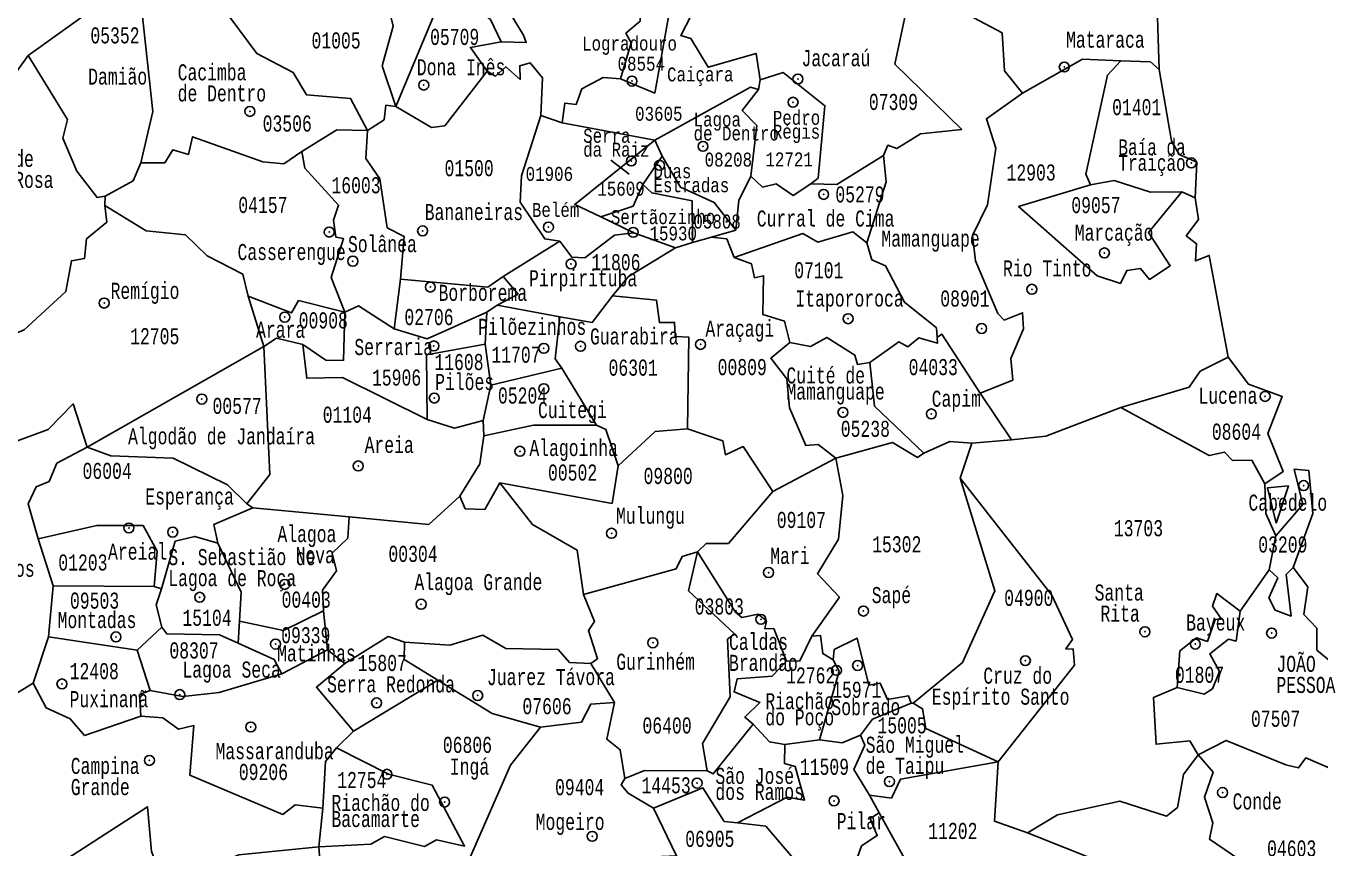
# Model space of a CAD drawing. Header units: millimetres. Extents: x 9851 to 10267, y 23387 to 23778.
# Drawn here: x 10230.82 to 10242.56, y 23651.69 to 23659.15 of the extents above; entities that cross this region are included whole.
import ezdxf
from ezdxf.enums import TextEntityAlignment as Align

# ---------------------------------------------------------------- set-up
doc = ezdxf.new("R2010")
doc.units = ezdxf.units.MM
doc.layers.add('3', color=7, linetype='Continuous')
doc.styles.add('MONOTXT', font='MONOTXT', dxfattribs={"height": 0.2})

# ---------------------------------------------------------------- blocks, each defined once
blk = doc.blocks.new('SEDE')
at = {"layer": '3', "color": 7, "linetype": 'Continuous'}
blk.add_circle((0, 0), 0.00451, dxfattribs=at)

msp = doc.modelspace()

# ---------------------------------------------------------------- linework, layer by layer
at = {"color": 7, "linetype": 'Continuous'}
for p, q in [((10241.103, 23658.757), (10241.064, 23659.934)), ((10230.841, 23658.883), (10231.838, 23659.602)), ((10237.482, 23658.665), (10237.467, 23658.576)), ((10235.491, 23658.34), (10235.684, 23658.274)), ((10235.684, 23658.274), (10236.525, 23658.115)), ((10236.525, 23658.115), (10236.594, 23657.971)), ((10236.292, 23657.809), (10236.128, 23657.935)), ((10236.417, 23657.715), (10236.594, 23657.971)), ((10231.536, 23657.523), (10231.539, 23657.607)), ((10241.308, 23657.646), (10241.43, 23657.594)), ((10236.335, 23657.274), (10236.036, 23657.419)), ((10235.151, 23656.879), (10235.663, 23657.199)), ((10236.714, 23657.139), (10236.335, 23657.274)), ((10236.867, 23657.188), (10236.714, 23657.139)), ((10237.041, 23657.237), (10236.867, 23657.188)), ((10237.26, 23657.298), (10237.041, 23657.237)), ((10234.218, 23656.854), (10234.16, 23656.403)), ((10232.835, 23656.702), (10232.978, 23656.245)), ((10235.097, 23656.618), (10235.002, 23656.554)), ((10235.663, 23656.514), (10235.097, 23656.618)), ((10234.987, 23656.264), (10235.002, 23656.554)), ((10234.987, 23656.264), (10235.038, 23655.894)), ((10232.978, 23656.245), (10231.375, 23655.33)), ((10232.978, 23656.245), (10232.978, 23656.245)), ((10235.681, 23656.047), (10235.038, 23655.894)), ((10235.681, 23656.047), (10235.998, 23655.53)), ((10235.038, 23655.894), (10234.969, 23655.573)), ((10239.762, 23655.396), (10239.478, 23655.819)), ((10234.969, 23655.573), (10234.975, 23655.432)), ((10239.401, 23655.367), (10239.297, 23655.048)), ((10239.762, 23655.396), (10239.401, 23655.367)), ((10237.597, 23654.929), (10238.168, 23655.232)), ((10232.878, 23654.78), (10232.823, 23654.815)), ((10232.878, 23654.78), (10233.753, 23654.697)), ((10230.93, 23654.499), (10231.068, 23654.073)), ((10242.159, 23654.527), (10242.1, 23654.216)), ((10241.836, 23653.843), (10242.1, 23654.216)), ((10231.068, 23654.073), (10231.024, 23653.608)), ((10231.985, 23654.066), (10231.068, 23654.073)), ((10232.05, 23654.044), (10231.985, 23654.066)), ((10233.521, 23653.845), (10233.557, 23653.49)), ((10231.829, 23653.487), (10232.053, 23653.698)), ((10232.746, 23653.552), (10232.759, 23653.75)), ((10231.024, 23653.608), (10230.885, 23653.19)), ((10231.829, 23653.487), (10231.024, 23653.608)), ((10231.948, 23653.123), (10231.829, 23653.487)), ((10233.142, 23653.272), (10233.557, 23653.49)), ((10233.557, 23653.49), (10233.713, 23653.366)), ((10236.16, 23653.012), (10235.945, 23653.368)), ((10234.557, 23653.216), (10233.792, 23652.752)), ((10238.851, 23653.006), (10238.87, 23653.007)), ((10233.792, 23652.752), (10233.637, 23652.601)), ((10237.707, 23652.631), (10238.02, 23652.674)), ((10238.474, 23652.171), (10238.561, 23652.011)), ((10233.515, 23652.053), (10233.478, 23651.704))]:
    msp.add_line(p, q, dxfattribs=at)
for points in [[(10233.92, 23658.205), (10233.765, 23658.493), (10233.366, 23658.526), (10233.245, 23658.73), (10232.914, 23658.902), (10232.592, 23659.337), (10232.071, 23659.548), (10231.941, 23659.767), (10231.938, 23659.94)], [(10236.343, 23659.949), (10236.354, 23659.796), (10236.485, 23659.634), (10236.403, 23659.461), (10236.392, 23659.196), (10236.264, 23659.086), (10236.312, 23658.999), (10236.214, 23658.674)], [(10236.61, 23659.929), (10236.698, 23659.506), (10236.525, 23658.544), (10236.214, 23658.674)], [(10234.175, 23658.423), (10234.053, 23658.79), (10234.152, 23659.152), (10234.006, 23659.745), (10234.134, 23659.804)], [(10234.134, 23659.804), (10234.319, 23659.667), (10234.771, 23659.669), (10234.924, 23659.59), (10235.133, 23659.406), (10235.335, 23659.07), (10235.359, 23659.001), (10235.133, 23659.008)], [(10239.639, 23659.736), (10239.558, 23659.343), (10239.419, 23659.226), (10239.678, 23659.09), (10239.699, 23658.745), (10239.862, 23658.544)], [(10231.864, 23657.91), (10231.971, 23658.376), (10231.838, 23659.602)], [(10236.983, 23659.495), (10236.762, 23659.066), (10236.853, 23659.039), (10237.011, 23658.778), (10237.444, 23658.904), (10237.482, 23658.665)], [(10235.133, 23659.008), (10235.036, 23659.211), (10234.86, 23659.347), (10234.544, 23659.306), (10234.175, 23658.423)], [(10238.6, 23657.977), (10238.641, 23658.07), (10238.722, 23658.039), (10238.935, 23658.174), (10239.31, 23658.213), (10238.703, 23658.806), (10238.809, 23659.303)], [(10235.005, 23658.743), (10234.853, 23658.957), (10235.133, 23659.008)], [(10229.75, 23658.116), (10230.543, 23658.475), (10230.841, 23658.883)], [(10231.539, 23657.607), (10231.466, 23657.595), (10231.283, 23657.835), (10231.154, 23658.133), (10231.196, 23658.303), (10230.841, 23658.883)], [(10239.862, 23658.544), (10240.406, 23658.852), (10240.755, 23658.835)], [(10240.755, 23658.835), (10240.633, 23658.706), (10240.436, 23657.807), (10240.478, 23657.712)], [(10241.103, 23658.757), (10241.023, 23658.827), (10240.755, 23658.835)], [(10234.175, 23658.423), (10234.499, 23658.232), (10234.62, 23658.246), (10235.005, 23658.743)], [(10235.491, 23658.34), (10235.506, 23658.682), (10235.394, 23658.818), (10235.3, 23658.792), (10235.305, 23658.667), (10235.173, 23658.783), (10235.081, 23658.697), (10235.005, 23658.743)], [(10237.482, 23658.665), (10237.689, 23658.729), (10238.07, 23658.428), (10238.007, 23657.772), (10237.943, 23657.72)], [(10241.43, 23657.594), (10241.444, 23657.915), (10241.283, 23657.987), (10241.215, 23658.11), (10241.103, 23658.757)], [(10236.214, 23658.674), (10236.058, 23658.684), (10235.863, 23658.582), (10235.811, 23658.441), (10235.71, 23658.452), (10235.684, 23658.274)], [(10237.467, 23658.576), (10237.395, 23658.597), (10236.525, 23658.115)], [(10237.467, 23658.576), (10237.319, 23658.385), (10237.451, 23658.248), (10237.398, 23657.79)], [(10239.862, 23658.544), (10239.535, 23658.31), (10239.621, 23658.042), (10239.545, 23657.528), (10239.408, 23657.25), (10239.434, 23657.02), (10239.638, 23656.542), (10239.696, 23656.484), (10239.863, 23656.55), (10239.87, 23656.404), (10239.755, 23656.134), (10239.773, 23655.939), (10239.478, 23655.819)], [(10234.175, 23658.423), (10234.087, 23658.434), (10234.07, 23658.302), (10233.92, 23658.205)], [(10235.491, 23658.34), (10235.315, 23657.791), (10235.305, 23657.555), (10235.527, 23657.22), (10235.663, 23657.199)], [(10231.864, 23657.91), (10232.079, 23657.91), (10232.154, 23658.029), (10232.294, 23657.987), (10232.332, 23658.147), (10232.97, 23657.92), (10233.16, 23657.902), (10233.324, 23658.012)], [(10233.324, 23658.012), (10233.64, 23658.211), (10233.92, 23658.205)], [(10233.92, 23658.205), (10233.905, 23657.949), (10234.032, 23657.765), (10234.099, 23657.322), (10234.251, 23657.242), (10234.218, 23656.854)], [(10233.713, 23656.556), (10233.591, 23656.87), (10233.701, 23657.224), (10233.633, 23657.237), (10233.61, 23657.391), (10233.657, 23657.526), (10233.35, 23657.863), (10233.324, 23658.012)], [(10236.036, 23657.419), (10235.8, 23657.533), (10236.525, 23658.115)], [(10231.864, 23657.91), (10231.793, 23657.746), (10231.539, 23657.607)], [(10236.594, 23657.971), (10236.76, 23657.689), (10237.065, 23657.549), (10237.26, 23657.298)], [(10237.943, 23657.72), (10238.177, 23657.715), (10238.6, 23657.977)], [(10238.6, 23657.977), (10238.625, 23657.739), (10238.45, 23657.184)], [(10237.26, 23657.298), (10237.288, 23657.568), (10237.398, 23657.79)], [(10237.398, 23657.79), (10237.502, 23657.69), (10237.627, 23657.721), (10237.78, 23657.613), (10237.943, 23657.72)], [(10236.036, 23657.419), (10236.33, 23657.518), (10236.417, 23657.715)], [(10236.417, 23657.715), (10236.498, 23657.638), (10236.864, 23657.566), (10236.867, 23657.188)], [(10241.308, 23657.646), (10241.006, 23657.279), (10241.202, 23656.977), (10241.015, 23656.853), (10240.933, 23656.953), (10240.808, 23656.932), (10240.751, 23656.816), (10240.538, 23656.884), (10239.826, 23657.513), (10240.478, 23657.712)], [(10240.478, 23657.712), (10240.694, 23657.749), (10241.023, 23657.643), (10241.308, 23657.646)], [(10241.728, 23656.147), (10241.557, 23657.07), (10241.432, 23657.021), (10241.442, 23657.176), (10241.348, 23657.249), (10241.46, 23657.397), (10241.43, 23657.594)], [(10231.536, 23657.523), (10231.554, 23657.371), (10231.371, 23657.22), (10231.351, 23657.043), (10231.233, 23657.022), (10231.181, 23656.744), (10230.803, 23656.394), (10230.627, 23656.319), (10230.335, 23655.884), (10230.251, 23655.936), (10230.125, 23655.865), (10229.755, 23655.296)], [(10232.835, 23656.702), (10232.788, 23656.901), (10232.463, 23657.065), (10232.268, 23657.256), (10231.91, 23657.293), (10231.536, 23657.523)], [(10235.663, 23657.199), (10235.772, 23657.055), (10235.891, 23657.047), (10236.159, 23657.255), (10236.335, 23657.274)], [(10237.247, 23657.05), (10237.179, 23657.22), (10237.041, 23657.237)], [(10238.45, 23657.184), (10238.324, 23657.283), (10238.006, 23657.192), (10237.869, 23657.269), (10237.247, 23657.05)], [(10236.714, 23657.139), (10236.287, 23656.879), (10236.142, 23656.704)], [(10239.089, 23656.325), (10239.083, 23656.413), (10238.791, 23656.646), (10238.618, 23656.975), (10238.495, 23657.031), (10238.45, 23657.184)], [(10237.751, 23656.281), (10237.702, 23656.475), (10237.505, 23656.535), (10237.512, 23656.886), (10237.431, 23656.867), (10237.403, 23656.994), (10237.247, 23657.05)], [(10235.151, 23656.879), (10235.012, 23656.783), (10234.218, 23656.854)], [(10235.151, 23656.879), (10235.285, 23656.72), (10235.097, 23656.618)], [(10233.713, 23656.556), (10233.293, 23656.661), (10233.231, 23656.548), (10232.835, 23656.702)], [(10234.16, 23656.403), (10233.838, 23656.612), (10233.713, 23656.556)], [(10236.142, 23656.704), (10235.957, 23656.462), (10235.663, 23656.514)], [(10236.822, 23655.496), (10236.836, 23656.328), (10236.71, 23656.334), (10236.705, 23656.462), (10236.567, 23656.461), (10236.542, 23656.663), (10236.142, 23656.704)], [(10233.333, 23656.263), (10233.54, 23656.12), (10233.7, 23656.117), (10233.713, 23656.556)], [(10235.002, 23656.554), (10234.462, 23656.312), (10234.16, 23656.403)], [(10235.663, 23656.514), (10235.621, 23656.133), (10235.681, 23656.047)], [(10233.333, 23656.263), (10233.093, 23656.319), (10232.978, 23656.245)], [(10234.462, 23655.58), (10233.692, 23655.962), (10233.368, 23655.956), (10233.333, 23656.263)], [(10234.462, 23655.58), (10234.453, 23656.167), (10234.987, 23656.264)], [(10238.168, 23655.232), (10238.008, 23655.356), (10237.895, 23655.345), (10237.748, 23655.687), (10237.725, 23655.95), (10237.578, 23656.137), (10237.751, 23656.281)], [(10237.751, 23656.281), (10237.937, 23656.243), (10238.086, 23656.326), (10238.34, 23656.165), (10238.366, 23656.081), (10238.476, 23656.099)], [(10238.476, 23656.099), (10238.74, 23656.287), (10238.821, 23656.242), (10238.922, 23656.323), (10239.09, 23656.273), (10239.089, 23656.325)], [(10239.478, 23655.819), (10239.129, 23656.357), (10239.089, 23656.325)], [(10232.978, 23656.245), (10233.032, 23655.082), (10232.823, 23654.815)], [(10241.728, 23656.147), (10241.474, 23656.021), (10241.374, 23655.875), (10240.753, 23655.691)], [(10242.062, 23654.999), (10242.227, 23655.11), (10242.087, 23655.455), (10242.218, 23655.789), (10241.911, 23655.901), (10241.728, 23656.147)], [(10238.476, 23656.099), (10238.52, 23655.703), (10238.966, 23655.275)], [(10231.375, 23655.33), (10231.248, 23655.723), (10231.021, 23655.491), (10230.652, 23655.354), (10230.325, 23654.976), (10230.138, 23655.128), (10229.78, 23655.031), (10229.724, 23655.102), (10229.755, 23655.296)], [(10239.762, 23655.396), (10240.073, 23655.43), (10240.753, 23655.691)], [(10240.753, 23655.691), (10241.556, 23655.256), (10241.696, 23655.286), (10241.766, 23655.208), (10241.942, 23655.212), (10242.062, 23654.999)], [(10234.969, 23655.573), (10234.71, 23655.503), (10234.462, 23655.58)], [(10234.975, 23655.432), (10234.938, 23655.18), (10234.758, 23654.887)], [(10234.975, 23655.432), (10235.426, 23655.531), (10235.998, 23655.53)], [(10236.192, 23655.162), (10236.082, 23655.491), (10235.998, 23655.53)], [(10236.192, 23655.162), (10236.529, 23655.472), (10236.822, 23655.496)], [(10236.822, 23655.496), (10237.143, 23655.388), (10237.167, 23655.261), (10237.328, 23655.335), (10237.597, 23654.929)], [(10231.375, 23655.33), (10231.101, 23655.184), (10231.03, 23655.019), (10230.914, 23654.971), (10230.839, 23654.817), (10230.93, 23654.499)], [(10231.375, 23655.33), (10231.591, 23655.253), (10232.157, 23655.23), (10232.65, 23654.988), (10232.823, 23654.815)], [(10238.966, 23655.275), (10238.908, 23655.238), (10238.683, 23655.373), (10238.168, 23655.232)], [(10239.401, 23655.367), (10239.203, 23655.382), (10238.966, 23655.275)], [(10238.168, 23655.232), (10238.232, 23654.891), (10238.191, 23654.494), (10238.001, 23654.181), (10238.201, 23653.97), (10237.952, 23653.614)], [(10235.121, 23655.008), (10236.139, 23654.82), (10236.192, 23655.162)], [(10242.318, 23654.239), (10242.497, 23654.727), (10242.461, 23655.118), (10242.327, 23655.131), (10242.404, 23654.81), (10242.159, 23654.527)], [(10234.758, 23654.887), (10234.806, 23654.771), (10234.983, 23654.765), (10235.121, 23655.008)], [(10235.121, 23655.008), (10235.415, 23654.63), (10235.821, 23654.396), (10235.878, 23653.993)], [(10239.297, 23655.048), (10239.612, 23654.028), (10239.318, 23653.377), (10238.87, 23653.007)], [(10239.297, 23655.048), (10240.128, 23653.987), (10240.315, 23653.584), (10240.254, 23653.501), (10240.323, 23653.498), (10240.334, 23653.351), (10239.641, 23652.476)], [(10242.159, 23654.527), (10242.071, 23654.729), (10242.062, 23654.999)], [(10242.164, 23654.641), (10242.085, 23654.962), (10242.274, 23654.979), (10242.164, 23654.641)], [(10234.758, 23654.887), (10234.475, 23654.629), (10233.753, 23654.697)], [(10237.597, 23654.929), (10237.194, 23654.456), (10236.993, 23654.457), (10236.912, 23654.382)], [(10232.561, 23654.46), (10232.525, 23654.63), (10232.878, 23654.78)], [(10231.985, 23654.066), (10232.012, 23654.387), (10231.883, 23654.62), (10231.464, 23654.618), (10230.93, 23654.499)], [(10233.521, 23653.845), (10233.511, 23654.034), (10233.638, 23654.207), (10233.599, 23654.368), (10233.74, 23654.506), (10233.753, 23654.697)], [(10232.05, 23654.044), (10232.175, 23654.476), (10232.352, 23654.52), (10232.561, 23654.46)], [(10232.561, 23654.46), (10232.772, 23654.015), (10232.759, 23653.75)], [(10235.878, 23653.993), (10236.72, 23654.226), (10236.773, 23654.338), (10236.912, 23654.382)], [(10236.912, 23654.382), (10236.833, 23654.026), (10237.249, 23653.637), (10237.184, 23653.587), (10237.21, 23653.065), (10236.959, 23652.642), (10237, 23652.394)], [(10237.721, 23653.388), (10237.605, 23653.684), (10237.523, 23653.683), (10237.54, 23653.754), (10237.464, 23653.814), (10237.315, 23653.784), (10237.258, 23653.834), (10236.912, 23654.382)], [(10242.1, 23654.216), (10242.178, 23654.145), (10242.097, 23653.963), (10242.153, 23653.851), (10242.298, 23653.798), (10242.255, 23654.176), (10242.318, 23654.239)], [(10242.318, 23654.239), (10242.451, 23654.063), (10242.415, 23653.813), (10242.532, 23653.688), (10242.532, 23653.489), (10242.819, 23653.252), (10242.807, 23652.839), (10242.725, 23652.691), (10242.7, 23652.396)], [(10232.053, 23653.698), (10232.002, 23653.899), (10232.05, 23654.044)], [(10235.945, 23653.368), (10236.007, 23653.411), (10235.923, 23653.666), (10235.979, 23653.748), (10235.878, 23653.993)], [(10241.264, 23653.148), (10241.288, 23653.481), (10241.44, 23653.601), (10241.54, 23653.568), (10241.61, 23653.767), (10241.666, 23653.771), (10241.585, 23653.887), (10241.625, 23654.001), (10241.836, 23653.843)], [(10232.759, 23653.75), (10233.157, 23653.666), (10233.521, 23653.845)], [(10241.836, 23653.843), (10241.799, 23653.57), (10241.732, 23653.588), (10241.563, 23653.456), (10241.649, 23653.295), (10241.587, 23653.138), (10241.509, 23653.088), (10241.264, 23653.148)], [(10232.053, 23653.698), (10232.098, 23653.636), (10232.577, 23653.627), (10232.746, 23653.552)], [(10233.142, 23653.272), (10233.073, 23653.403), (10232.746, 23653.552)], [(10234.254, 23653.56), (10234.106, 23653.612), (10233.713, 23653.366)], [(10234.254, 23653.56), (10234.251, 23653.404), (10234.557, 23653.216)], [(10234.254, 23653.56), (10234.666, 23653.534), (10234.967, 23653.623), (10235.173, 23653.504), (10235.65, 23653.493), (10235.752, 23653.376), (10235.945, 23653.368)], [(10237.952, 23653.614), (10237.843, 23653.391), (10237.721, 23653.388)], [(10237.952, 23653.614), (10238.028, 23653.622), (10238.049, 23653.457), (10238.145, 23653.4)], [(10238.145, 23653.4), (10238.154, 23653.494), (10238.363, 23653.597), (10238.467, 23653.172), (10238.57, 23653.19), (10238.636, 23653.041), (10238.829, 23653.073), (10238.851, 23653.006)], [(10233.713, 23653.366), (10233.456, 23653.151), (10233.792, 23652.752)], [(10237.417, 23652.817), (10237.342, 23652.881), (10237.479, 23653.014), (10237.245, 23653.11), (10237.273, 23653.228), (10237.592, 23653.252), (10237.721, 23653.388)], [(10238.145, 23653.4), (10238.198, 23653.298), (10238.02, 23652.674)], [(10230.885, 23653.19), (10230.673, 23653.059), (10230.429, 23653.145), (10230.415, 23653.068), (10230.303, 23653.153), (10229.648, 23653.268)], [(10233.142, 23653.272), (10232.572, 23653.104), (10232.243, 23653.069), (10231.948, 23653.123)], [(10234.557, 23653.216), (10235.051, 23652.913), (10235.489, 23652.79)], [(10231.862, 23652.888), (10231.352, 23652.713), (10231.221, 23652.864), (10231.003, 23652.964), (10230.885, 23653.19)], [(10231.862, 23652.888), (10231.852, 23653.085), (10231.948, 23653.123)], [(10241.457, 23652.537), (10241.38, 23652.665), (10241.074, 23652.635), (10241.05, 23653.058), (10241.264, 23653.148)], [(10236.16, 23653.012), (10235.945, 23652.999), (10235.86, 23652.835), (10235.489, 23652.79)], [(10236.254, 23652.325), (10236.213, 23652.585), (10236.091, 23652.68), (10236.16, 23653.012)], [(10238.392, 23652.717), (10238.501, 23652.862), (10238.851, 23653.006)], [(10239.641, 23652.476), (10238.984, 23652.778), (10238.956, 23652.956), (10238.87, 23653.007)], [(10233.515, 23652.053), (10233.262, 23652.084), (10233.152, 23651.998), (10232.306, 23652.355), (10232.344, 23652.804), (10232.204, 23652.771), (10232.062, 23652.873), (10231.862, 23652.888)], [(10234.932, 23651.491), (10234.841, 23651.59), (10235.216, 23652.445), (10235.489, 23652.79)], [(10237, 23652.394), (10237.056, 23652.366), (10237.417, 23652.817)], [(10237.417, 23652.817), (10237.565, 23652.655), (10237.707, 23652.631)], [(10237.707, 23652.631), (10237.702, 23652.459), (10237.798, 23652.434), (10237.885, 23652.126), (10237.728, 23652.155), (10237.275, 23651.921)], [(10238.02, 23652.674), (10238.225, 23652.648), (10238.392, 23652.717)], [(10238.474, 23652.171), (10238.332, 23652.406), (10238.43, 23652.626), (10238.392, 23652.717)], [(10242.7, 23652.396), (10242.432, 23652.511), (10242.367, 23652.42), (10242.25, 23652.448), (10241.71, 23652.669), (10241.457, 23652.537)], [(10233.637, 23652.601), (10234.11, 23652.364), (10234.507, 23652.262), (10234.8, 23651.711), (10234.544, 23651.766), (10234.435, 23651.707), (10234.072, 23651.797), (10233.95, 23651.727), (10233.478, 23651.704)], [(10233.637, 23652.601), (10233.537, 23652.477), (10233.515, 23652.053)], [(10241.457, 23652.537), (10241.324, 23652.359), (10241.267, 23652.06), (10241.169, 23651.981), (10240.745, 23652.119), (10240.18, 23651.995), (10239.907, 23651.83)], [(10241.457, 23652.537), (10241.592, 23652.382), (10241.512, 23652.154), (10241.588, 23651.92), (10241.559, 23651.772), (10242.157, 23651.364)], [(10237, 23652.394), (10236.431, 23652.395), (10236.254, 23652.325)], [(10239.641, 23652.476), (10238.754, 23652.318), (10238.673, 23652.146), (10238.474, 23652.171)], [(10239.641, 23652.476), (10239.609, 23651.936), (10239.907, 23651.83)], [(10236.254, 23652.325), (10236.22, 23652.267), (10236.283, 23652.19), (10236.513, 23652.055)], [(10237.275, 23651.921), (10237.156, 23651.935), (10236.963, 23652.238), (10236.513, 23652.055)], [(10230.752, 23650.909), (10230.807, 23651.118), (10230.945, 23651.188), (10230.882, 23651.271), (10230.957, 23651.444), (10231.922, 23652.068), (10231.958, 23651.66), (10232.083, 23651.344)], [(10236.513, 23652.055), (10236.724, 23651.622), (10236.452, 23651.611)], [(10237.796, 23651.584), (10237.533, 23651.89), (10237.275, 23651.921)], [(10238.561, 23652.011), (10238.48, 23651.962), (10238.544, 23651.805), (10238.402, 23651.712), (10238.331, 23651.516), (10237.796, 23651.584)], [(10239.262, 23650.836), (10239.28, 23651.047), (10238.886, 23651.429), (10238.561, 23652.011)], [(10239.907, 23651.83), (10240.873, 23651.447), (10241.18, 23650.979), (10241.209, 23650.744)], [(10232.083, 23651.344), (10232.751, 23651.631), (10233.478, 23651.704)], [(10233.96, 23651.383), (10233.489, 23651.542), (10233.478, 23651.704)]]:
    msp.add_lwpolyline(points, dxfattribs=at)
for p in [(10240.241, 23658.78), (10234.43, 23658.616), (10236.319, 23658.652), (10237.824, 23658.671), (10232.852, 23658.377), (10237.78, 23658.46), (10236.963, 23658.06), (10236.313, 23657.927), (10241.394, 23657.91), (10236.574, 23657.877), (10238.058, 23657.624), (10235.561, 23657.327), (10233.572, 23657.282), (10234.419, 23657.293), (10236.33, 23657.28), (10240.605, 23657.093), (10233.786, 23657.018), (10235.766, 23656.993), (10234.489, 23656.783), (10239.947, 23656.763), (10231.53, 23656.638), (10233.169, 23656.51), (10238.28, 23656.496), (10239.491, 23656.407), (10234.521, 23656.249), (10236.941, 23656.263), (10235.519, 23656.227), (10235.852, 23656.246), (10235.519, 23655.86), (10242.063, 23655.791), (10232.416, 23655.766), (10234.525, 23655.776), (10238.233, 23655.646), (10239.035, 23655.632), (10235.302, 23655.293), (10233.835, 23655.16), (10242.413, 23654.982), (10242.182, 23654.867), (10231.754, 23654.597), (10232.152, 23654.559), (10236.133, 23654.549), (10237.558, 23654.193), (10233.169, 23654.085), (10232.397, 23653.968), (10234.406, 23653.905), (10238.419, 23653.843), (10237.488, 23653.768), (10231.637, 23653.609), (10236.508, 23653.555), (10240.972, 23653.655), (10242.122, 23653.643), (10233.085, 23653.543), (10241.43, 23653.543), (10238.366, 23653.349), (10239.888, 23653.393), (10238.174, 23653.305), (10231.147, 23653.182), (10232.216, 23653.085), (10234.919, 23653.077), (10234.002, 23653.01), (10232.86, 23652.791), (10231.941, 23652.488), (10234.096, 23652.362), (10236.91, 23652.282), (10238.655, 23652.296), (10241.677, 23652.196), (10234.619, 23652.11), (10238.152, 23652.121), (10235.958, 23651.799)]:
    msp.add_point(p, dxfattribs=at)

# ---------------------------------------------------------------- block references
for p, xscale, yscale, zscale, rotation in [((10237.824, 23658.671), 9.999999999999998, 9.999999999999998, 9.999999999999998, 0.6568872585401412), ((10240.241, 23658.78), 9.99997885752978, 9.99997885752978, 10, 0.6435478710612895), ((10234.43, 23658.616), 9.999989499027095, 9.999989499027095, 10, 0.6720972029359222), ((10236.319, 23658.652), 10.00001869396832, 10.00001869396832, 10, 0.6635569256647421), ((10237.78, 23658.46), 10.00001707709502, 10.00001707709502, 10, 0.6627565665557904), ((10232.852, 23658.377), 10.0000148546934, 10.0000148546934, 10, 0.6843693574384697), ((10236.963, 23658.06), 10, 10, 10, 0.676632571626631), ((10236.313, 23657.927), 10.00001152141532, 10.00001152141532, 10, 0.682768645170975), ((10236.569, 23657.888), 10, 10, 10, 0.6814347174670811), ((10241.394, 23657.91), 10.00001653857088, 10.00001653857088, 10, 0.6624897801286442), ((10238.058, 23657.624), 10.00001429860503, 10.00001429860503, 10, 0.6841025721346794), ((10233.572, 23657.282), 10.00002326312747, 10.00002326312747, 10, 0.7102506963531339), ((10234.419, 23657.293), 10.00001577745959, 10.00001577745959, 10, 0.7067825069821047), ((10235.561, 23657.327), 10, 10, 10, 0.7017136055142709), ((10236.33, 23657.28), 10, 10, 10, 0.7001128975016536), ((10240.605, 23657.093), 10.00002266269565, 10.00002266269565, 10, 0.6881043485701962), ((10233.786, 23657.018), 9.999989452080927, 9.999989452080927, 10, 0.7161232626487651), ((10235.766, 23656.993), 10.00002210910138, 10.00002210910138, 10, 0.7097171290957442), ((10234.489, 23656.783), 10, 10, 10, 0.7198582378338171), ((10239.947, 23656.763), 10, 10, 10, 0.6998461127265577), ((10231.53, 23656.638), 9.99998177404927, 9.99998177404927, 10, 0.7337343656090145), ((10233.169, 23656.51), 9.9999770104726, 9.9999770104726, 10, 0.7316000979773848), ((10238.28, 23656.496), 9.999983642898135, 9.999983642898135, 10, 0.7134554195025598), ((10239.491, 23656.407), 9.999979011162067, 9.999979011162067, 10, 0.7113211427574911), ((10234.521, 23656.249), 9.99998177404927, 9.99998177404927, 10, 0.7337343656090145), ((10235.519, 23656.227), 10.00002179012871, 10.00002179012871, 10, 0.7307963441341403), ((10235.852, 23656.246), 10.00001823047117, 10.00001823047117, 10, 0.7291956489595721), ((10236.941, 23656.263), 10, 10, 10, 0.7246603397914625), ((10235.519, 23655.86), 10, 10, 10, 0.7404039388061521), ((10232.416, 23655.766), 9.999979932738938, 9.999979932738938, 10, 0.7534797524548861), ((10234.525, 23655.776), 10, 10, 10, 0.7460063647917743), ((10242.063, 23655.791), 10, 10, 10, 0.7179907510040929), ((10238.233, 23655.646), 9.99998774803264, 9.99998774803264, 10, 0.7364021972842917), ((10239.035, 23655.632), 9.99998177404927, 9.99998177404927, 10, 0.7337343656090145), ((10235.302, 23655.293), 9.999986067186102, 9.999986067186102, 10, 0.7561475726456907), ((10233.835, 23655.16), 10, 10, 10, 0.7644177943482997), ((10242.413, 23654.982), 10, 10, 10, 0.738803243062097), ((10231.754, 23654.597), 10, 10, 10, 0.7854970334202622), ((10232.152, 23654.559), 10, 10, 10, 0.7852302539827166), ((10236.133, 23654.549), 9.999978650771277, 9.999978650771277, 10, 0.7729583632353342), ((10237.558, 23654.193), 9.999989361332801, 9.999989361332801, 10, 0.7774936355292063), ((10233.169, 23654.085), 9.999983038018675, 9.999983038018675, 10, 0.7943044343268048), ((10232.397, 23653.968), 10, 10, 10, 0.7996400180652993), ((10234.406, 23653.905), 9.99998497560606, 9.99998497560606, 10, 0.7951047727681431), ((10237.488, 23653.768), 10.00001673242656, 10.00001673242656, 10, 0.7889651630045651), ((10238.419, 23653.843), 10, 10, 10, 0.783896356284476), ((10240.972, 23653.655), 10, 10, 10, 0.7801614382130859), ((10242.122, 23653.643), 9.999986835563831, 9.999986835563831, 10, 0.7764265135110019), ((10231.637, 23653.609), 9.999976916471738, 9.999976916471738, 10, 0.8108484743385165), ((10233.085, 23653.543), 10.00001755598791, 10.00001755598791, 10, 0.8084437008671558), ((10236.508, 23653.555), 9.999999999999998, 9.999999999999998, 9.999999999999998, 0.7977725653297817), ((10241.43, 23653.543), 10, 10, 10, 0.7814953382871204), ((10239.888, 23653.393), 10.00002122612604, 10.00002122612604, 10, 0.7908326150029212), ((10238.174, 23653.305), 10, 10, 10, 0.7991064603140646), ((10238.366, 23653.349), 10, 10, 10, 0.7972390070938324), ((10231.147, 23653.182), 10, 10, 10, 0.8231202533025734), ((10232.216, 23653.085), 10, 10, 10, 0.8225866992577637), ((10234.919, 23653.077), 9.999987487931337, 9.999987487931337, 10, 0.8151169276914475), ((10234.002, 23653.01), 10, 10, 10, 0.8193853719959302), ((10232.86, 23652.791), 10.00002020827569, 10.00002020827569, 10, 0.8281890095945823), ((10231.941, 23652.488), 10, 10, 10, 0.838597162993326), ((10234.096, 23652.362), 10, 10, 10, 0.8359293997871581), ((10236.91, 23652.282), 9.999977689295429, 9.999977689295429, 10, 0.8297935306759846), ((10238.655, 23652.296), 10.00001013656067, 10.00001013656067, 10, 0.8241873609637927), ((10234.619, 23652.11), 10, 10, 10, 0.840998146770146), ((10238.152, 23652.121), 9.999979038484113, 9.999979038484113, 10, 0.8303270852693796), ((10241.677, 23652.196), 10, 10, 10, 0.8172511509777043), ((10235.958, 23651.799), 10.00001716784289, 10.00001716784289, 10, 0.8452665550745226)]:
    msp.add_blockref('SEDE', p, dxfattribs=dict(at, xscale=xscale, yscale=yscale, zscale=zscale, rotation=rotation))

# ---------------------------------------------------------------- texts
at = {"color": 7, "linetype": 'Continuous', "style": 'MONOTXT'}
for s, height, rotation, width, p in [('05352', 0.1456, 360, 0.708016, (10231.405, 23658.994)), ('Mataraca', 0.146, 0, 0.705878, (10240.257, 23658.955)), ('Dona In%%234s', 0.14603, 0, 0.705889, (10234.367, 23658.705)), ('Jacara%%250', 0.14603, 360, 0.705883, (10237.857, 23658.787)), ('Ba%%237a da', 0.1427, 359.9964, 0.705877, (10240.732, 23657.981)), ('Barra de ', 0.1459, 359.9934, 0.705871, (10230.179, 23657.874)), ('Trai%%231%%227o', 0.1427, 359.9964, 0.705877, (10240.732, 23657.838)), ('Santa Rosa', 0.1459, 359.9934, 0.705871, (10230.179, 23657.683)), ('05279', 0.1456, 360, 0.708004, (10238.164, 23657.551)), ('04157', 0.1456, 0, 0.70801, (10232.747, 23657.455)), ('Bananeiras', 0.1461, 0, 0.705891, (10234.438, 23657.391)), ('09057', 0.1456, 360, 0.70801, (10240.305, 23657.454)), ('Sol%%226nea', 0.14608, 0, 0.705889, (10233.742, 23657.1)), ('Rio Tinto', 0.1461, 0, 0.705868, (10239.685, 23656.879)), ('Rem%%237gio', 0.14609, 0, 0.705879, (10231.588, 23656.676)), ('Ara%%231agi', 0.14611, 360, 0.705882, (10236.985, 23656.333)), ('Guarabira', 0.1461, 0, 0.705882, (10235.938, 23656.262)), ('04033', 0.1457, 360, 0.708004, (10238.829, 23655.984)), ('Pil%%245es', 0.1461, 0, 0.705891, (10234.533, 23655.849)), ('00577', 0.1457, 360, 0.708007, (10232.513, 23655.632)), ('Lucena', 0.1461, 0, 0.705878, (10241.458, 23655.724)), ('Cuitegi', 0.1461, 360, 0.70587, (10235.466, 23655.594)), ('05238', 0.1457, 360, 0.707999, (10238.213, 23655.424)), ('Areia', 0.1461, 0, 0.705887, (10233.893, 23655.278)), ('Alagoinha', 0.1461, 0, 0.705873, (10235.388, 23655.25)), ('Esperan%%231a', 0.14615, 360, 0.705882, (10231.903, 23654.81)), ('Cabedelo', 0.1462, 0, 0.705882, (10241.912, 23654.754)), ('Mulungu', 0.1462, 360, 0.705888, (10236.174, 23654.635)), ('Areial', 0.1462, 0, 0.705891, (10231.565, 23654.309)), ('S. Sebasti%%227o de ', 0.14597, 359.9923, 0.705875, (10232.112, 23654.26)), ('Mari', 0.1462, 360, 0.705891, (10237.573, 23654.271)), ('Pocinhos', 0.1462, 360, 0.705883, (10230.185, 23654.154)), ('Lagoa de Ro%%231a', 0.14597, 359.9923, 0.705875, (10232.112, 23654.069)), ('Alagoa Grande', 0.14617, 0, 0.705889, (10234.345, 23654.033)), ('Sap%%233', 0.1462, 360, 0.705895, (10238.494, 23653.915)), ('09339', 0.1457, 360, 0.708001, (10233.136, 23653.551)), ('Caldas ', 0.146, 359.9957, 0.705878, (10237.199, 23653.491)), ('Gurinh%%233m', 0.1462, 360, 0.705877, (10236.176, 23653.31)), ('Brand%%227o', 0.14598, 359.9957, 0.705878, (10237.199, 23653.3)), ('Lagoa Seca', 0.1462, 360, 0.705882, (10232.24, 23653.239)), ('Juarez T%%225vora', 0.1462, 0, 0.705888, (10235.003, 23653.171)), ('12762', 0.1457, 360, 0.708005, (10237.717, 23653.186)), ('Serra Redonda', 0.14621, 360, 0.705875, (10233.552, 23653.105)), ('15971', 0.1458, 360, 0.70801, (10238.135, 23653.056)), ('S%%227o Miguel ', 0.14599, 359.9926, 0.705887, (10238.439, 23652.557)), ('Campina ', 0.146, 359.9944, 0.705875, (10231.227, 23652.365)), ('Ing%%225 ', 0.1462, 0, 0.705881, (10234.666, 23652.358)), ('de Taipu', 0.146, 359.9926, 0.705887, (10238.439, 23652.366)), ('12754', 0.1458, 0, 0.708009, (10233.644, 23652.237)), ('Grande', 0.146, 359.9944, 0.705875, (10231.227, 23652.173)), ('14453', 0.1458, 0, 0.708009, (10236.405, 23652.189)), ('Conde', 0.1462, 360, 0.705879, (10241.768, 23652.043)), ('Mogeiro', 0.1462, 0, 0.705877, (10235.445, 23651.857))]:
    msp.add_text(s, height=height, rotation=rotation, dxfattribs=dict(at, width=width)).set_placement(p)
for s, height, rotation, width, p in [('01005', 0.146, 0, 0.705891, (10233.634, 23659.021)), ('05709', 0.146, 0, 0.705872, (10234.71, 23659.053)), ('07309', 0.146, 0, 0.705887, (10238.691, 23658.463)), ('01401', 0.146, 0, 0.705887, (10240.898, 23658.416)), ('03506', 0.146, 0, 0.705879, (10233.191, 23658.267)), ('01500', 0.1461, 0, 0.705882, (10234.841, 23657.862)), ('12903', 0.1461, 0, 0.705869, (10239.94, 23657.823)), ('16003', 0.1461, 0, 0.705875, (10233.815, 23657.707)), ('11806', 0.1461, 0, 0.705895, (10236.173, 23657.009)), ('07101', 0.1461, 0, 0.705881, (10238.014, 23656.936)), ('08901', 0.1461, 360, 0.705879, (10239.339, 23656.679)), ('00908', 0.1461, 360, 0.70589, (10233.518, 23656.481)), ('02706', 0.1461, 0, 0.70589, (10234.477, 23656.511)), ('12705', 0.1461, 360, 0.705882, (10231.989, 23656.337)), ('11608', 0.1461, 360, 0.705894, (10234.749, 23656.103)), ('11707', 0.1461, 0, 0.705875, (10235.266, 23656.169)), ('00809', 0.1461, 0, 0.70588, (10237.319, 23656.057)), ('15906', 0.1461, 360, 0.705886, (10234.183, 23655.962)), ('06301', 0.1461, 360, 0.70588, (10236.329, 23656.052)), ('05204', 0.1461, 360, 0.705878, (10235.326, 23655.799)), ('01104', 0.1461, 360, 0.70587, (10233.736, 23655.625)), ('08604', 0.1461, 360, 0.705876, (10241.803, 23655.471)), ('06004', 0.1461, 360, 0.705879, (10231.557, 23655.115)), ('00502', 0.1461, 0, 0.705879, (10235.78, 23655.1)), ('09800', 0.1461, 360, 0.705885, (10236.647, 23655.069)), ('09107', 0.1462, 359.9999, 0.705869, (10237.856, 23654.67)), ('13703', 0.1462, 360, 0.705872, (10240.914, 23654.595)), ('15302', 0.1462, 360, 0.70588, (10238.721, 23654.449)), ('03209', 0.1462, 360, 0.70588, (10242.224, 23654.447)), ('00304', 0.1462, 360, 0.705872, (10234.332, 23654.362)), ('01203', 0.1462, 360, 0.705878, (10231.337, 23654.284)), ('00403', 0.1462, 0, 0.705895, (10233.363, 23653.947)), ('04900', 0.1462, 359.9999, 0.705876, (10239.919, 23653.963)), ('09503', 0.1462, 0.0001, 0.705895, (10231.443, 23653.938)), ('03803', 0.1462, 360, 0.705881, (10237.111, 23653.885)), ('15104', 0.1462, 0, 0.705887, (10232.463, 23653.782)), ('08307', 0.1462, 0, 0.705871, (10232.345, 23653.486)), ('15807', 0.1462, 0, 0.705877, (10234.053, 23653.372)), ('12408', 0.1462, 0, 0.705882, (10231.44, 23653.298)), ('01807', 0.1462, 0.0001, 0.705863, (10241.468, 23653.265)), ('07606', 0.1462, 0, 0.70588, (10235.548, 23652.98)), ('06400', 0.1462, 360, 0.705872, (10236.637, 23652.805)), ('15005', 0.1462, 360, 0.705872, (10238.769, 23652.806)), ('07507', 0.1462, 0.0001, 0.705886, (10242.158, 23652.866)), ('06806', 0.1462, 0, 0.705883, (10234.826, 23652.629)), ('11509', 0.1462, 0, 0.705895, (10238.065, 23652.43)), ('09206', 0.1462, 0, 0.705881, (10232.975, 23652.383)), ('09404', 0.1462, 0, 0.705873, (10235.844, 23652.245)), ('11202', 0.1462, 0, 0.705877, (10239.23, 23651.848)), ('06905', 0.1462, 0, 0.705882, (10237.025, 23651.776)), ('04603', 0.1462, 360, 0.705882, (10242.304, 23651.689))]:
    msp.add_text(s, height=height, rotation=rotation, dxfattribs=dict(at, width=width)).set_placement(p, align=Align.MIDDLE)
for s, height, rotation, width, p in [('Logradouro', 0.1266, 360, 0.785714, (10235.866, 23659.056)), ('08554', 0.1266, 359.9999, 0.785724, (10236.188, 23658.873)), ('Dami%%227o', 0.1456, 0, 0.708008, (10231.385, 23658.766)), ('Cai%%231ara', 0.12659, 0.0001, 0.785728, (10236.637, 23658.776)), ('03605', 0.1266, 360, 0.785722, (10236.347, 23658.419)), ('Lagoa ', 0.1264, 359.9926, 0.785716, (10236.878, 23658.367)), ('Pedro', 0.1263, 359.9847, 0.78573, (10237.597, 23658.382)), ('de Dentro', 0.1264, 359.9926, 0.785716, (10236.878, 23658.24)), ('R%%233gis', 0.1263, 359.9847, 0.78573, (10237.597, 23658.256)), ('Serra ', 0.1264, 359.9883, 0.785711, (10235.876, 23658.219)), ('da Raiz', 0.1264, 359.9883, 0.785711, (10235.876, 23658.093)), ('Duas ', 0.1264, 359.991, 0.785713, (10236.514, 23657.897)), ('08208', 0.1266, 0.0001, 0.785725, (10236.978, 23658.003)), ('12721', 0.1266, 360, 0.785713, (10237.529, 23658.005)), ('01906', 0.1266, 0, 0.785722, (10235.354, 23657.873)), ('Estradas', 0.1264, 359.991, 0.785713, (10236.514, 23657.77)), ('15609', 0.1266, 0, 0.785713, (10236.004, 23657.739)), ('Bel%%233m', 0.1266, 0, 0.785714, (10235.411, 23657.546)), ('Sert%%227ozinho', 0.12662, 0, 0.785719, (10236.127, 23657.481)), ('05808', 0.1266, 0, 0.785702, (10236.876, 23657.441)), ('Curral de Cima', 0.14562, 0, 0.708023, (10237.451, 23657.478)), ('15930', 0.1266, 0, 0.785724, (10236.478, 23657.333)), ('Marca%%231%%227o', 0.14562, 360, 0.708015, (10240.336, 23657.35)), ('Casserengue', 0.14563, 0, 0.708007, (10232.74, 23657.174)), ('Pirpirituba', 0.14609, 360, 0.705881, (10235.385, 23656.936)), ('Cuit%%233 de', 0.14551, 359.9945, 0.708016, (10237.72, 23656.054)), ('Mamanguape', 0.1455, 359.9945, 0.708016, (10237.72, 23655.908)), ('Capim', 0.1457, 360, 0.708009, (10239.038, 23655.843)), ('Algod%%227o de Janda%%237ra', 0.14568, 0, 0.708012, (10231.747, 23655.502)), ('Matinhas', 0.1457, 360, 0.708001, (10233.099, 23653.532)), ('JO%%195O ', 0.146, 359.987, 0.705898, (10242.166, 23653.437)), ('PESSOA', 0.146, 359.987, 0.705898, (10242.166, 23653.246)), ('Puxinan%%227', 0.14621, 360, 0.705875, (10231.216, 23653.117)), ('Riach%%227o ', 0.14545, 359.9876, 0.708013, (10237.529, 23653.098)), ('do Po%%231o', 0.14545, 359.9876, 0.708013, (10237.529, 23652.952)), ('Sobrado', 0.1458, 360, 0.70801, (10238.128, 23653.044)), ('Massaranduba', 0.14622, 360, 0.705883, (10232.54, 23652.645)), ('S%%227o Jos%%233 ', 0.14557, 359.9921, 0.708024, (10237.076, 23652.42)), ('dos Ramos', 0.1456, 359.9921, 0.708024, (10237.076, 23652.275)), ('Riach%%227o do', 0.14563, 359.9946, 0.708, (10233.592, 23652.175)), ('Bacamarte', 0.1456, 359.9946, 0.708, (10233.592, 23652.029)), ('Pilar', 0.1462, 0, 0.705885, (10238.176, 23652.01))]:
    msp.add_text(s, height=height, rotation=rotation, dxfattribs=dict(at, width=width)).set_placement(p, align=Align.TOP_LEFT)
at = {"color": 7, "linetype": 'Continuous', "style": 'MONOTXT', "width": 0.705891}
for s, p in [('Cacimba ', (10232.197, 23658.732)), ('de Dentro', (10232.197, 23658.541))]:
    msp.add_text(s, height=0.1459, rotation=359.9893, dxfattribs=at).set_placement(p, align=Align.MIDDLE_LEFT)
at = {"color": 7, "linetype": 'Continuous', "style": 'MONOTXT'}
for s, height, rotation, width, p in [('Mamanguape', 0.1461, 360, 0.705897, (10239.474, 23657.296)), ('Arara', 0.1461, 0, 0.70589, (10233.354, 23656.469)), ('Serraria', 0.1461, 360, 0.705882, (10234.514, 23656.312)), ('Alagoa ', 0.1459, 359.9985, 0.705876, (10233.726, 23654.615)), ('Nova', 0.1459, 359.9985, 0.705876, (10233.623, 23654.423)), ('Santa ', 0.1459, 0.0032, 0.705889, (10241.051, 23654.084)), ('Rita', 0.1459, 0.0032, 0.705889, (10240.926, 23653.893)), ('Cruz do ', 0.146, 359.992, 0.705878, (10240.22, 23653.33)), ('Esp%%237rito Santo', 0.14598, 359.992, 0.705878, (10240.288, 23653.139))]:
    msp.add_text(s, height=height, rotation=rotation, dxfattribs=dict(at, width=width)).set_placement(p, align=Align.TOP_RIGHT)
at = {"color": 7, "linetype": 'Continuous', "style": 'MONOTXT', "width": 0.705892}
msp.add_text('Borborema', height=0.1461, dxfattribs=at).set_placement((10234.564, 23656.804), align=Align.TOP_LEFT)
at = {"color": 7, "linetype": 'Continuous', "style": 'MONOTXT', "width": 0.705885}
msp.add_text('Itapororoca', height=0.1461, dxfattribs=at).set_placement((10237.802, 23656.606))
at = {"color": 7, "linetype": 'Continuous', "style": 'MONOTXT'}
for s, height, width, p in [('Pil%%245ezinhos', 0.14611, 0.705882, (10235.413, 23656.349)), ('Montadas', 0.1462, 0.705892, (10231.465, 23653.689)), ('Bayeux', 0.1462, 0.705873, (10241.615, 23653.666))]:
    msp.add_text(s, height=height, rotation=0, dxfattribs=dict(at, width=width)).set_placement(p, align=Align.CENTER)

doc.saveas('drawing.dxf')
